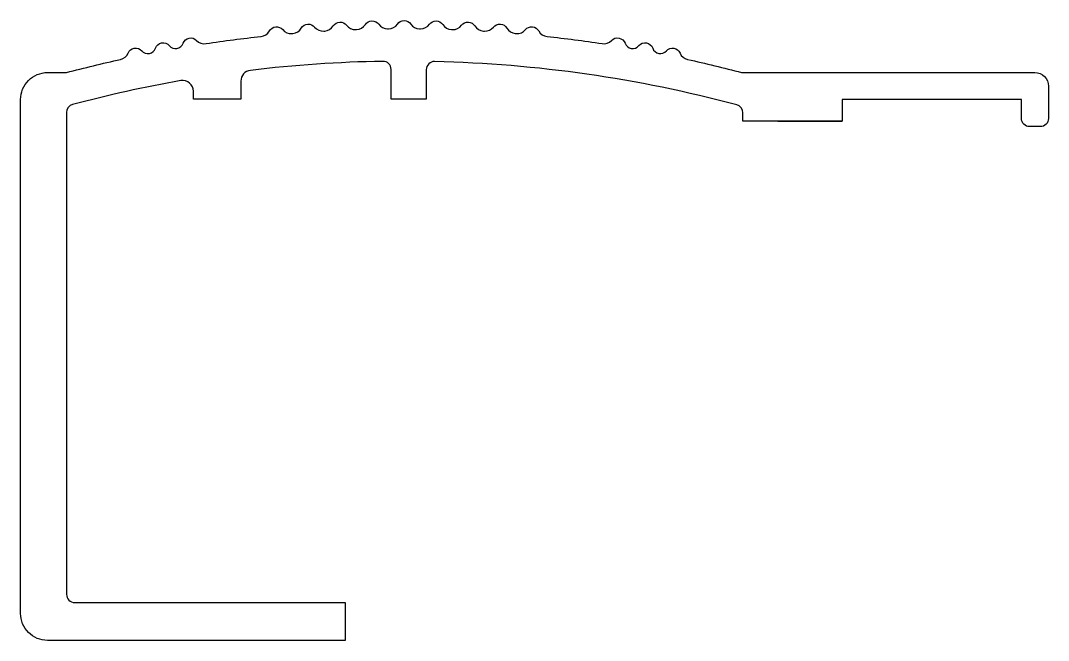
# Model space of a CAD drawing. Extents: x 380.9 to 418.9, y -55.5 to -32.6.
import ezdxf

# ---------------------------------------------------------------- set-up
doc = ezdxf.new("R2010")
doc.units = 0
doc.layers.get('0').update_dxf_attribs({"linetype": 'CONTINUOUS'})

msp = doc.modelspace()

# ---------------------------------------------------------------- linework, layer by layer
at = {"color": 0}
msp.add_lwpolyline([(400.031, -32.963, 0.243845), (400.338, -33.166, -0.010496), (402.373, -33.431, 0.243845), (402.721, -33.313, -0.553113), (403.219, -33.416, 0.573828), (403.729, -33.505, -0.580894), (404.242, -33.6, 0.573828), (404.75, -33.699, -0.553113), (405.252, -33.782, 0.243845), (405.535, -34.017, -0.010496), (407.529, -34.499), (418.373, -34.499, -0.414214), (418.873, -34.999), (418.873, -36.199, -0.414214), (418.573, -36.499), (418.173, -36.499, -0.414214), (417.873, -36.199), (417.873, -35.499), (411.253, -35.499), (411.253, -36.299), (408.873, -36.299), (411.253, -36.299), (407.573, -36.299), (407.573, -35.983, 0.339705), (407.35, -35.693, 0.059375), (396.18, -34.093, 0.421166), (395.873, -34.393), (395.873, -35.479), (394.573, -35.479), (394.573, -34.386, 0.419033), (394.268, -34.086, 0.02576), (389.37, -34.419, 0.379647), (389.017, -34.817), (389.017, -35.479), (387.267, -35.479), (387.267, -35.193, 0.466135), (386.798, -34.799, 0.021499), (382.796, -35.682, 0.339971), (382.573, -35.972), (382.573, -53.779, 0.414214), (382.873, -54.079), (392.876, -54.079), (392.876, -55.479), (381.873, -55.479, -0.414214), (380.873, -54.479), (380.873, -35.499, -0.414214), (381.873, -34.499), (382.573, -34.499, -0.010496), (384.568, -34.017, 0.243845), (384.85, -33.782, -0.553113), (385.352, -33.699, 0.573828), (385.86, -33.6, -0.580894), (386.373, -33.505, 0.573828), (386.883, -33.416, -0.553113), (387.381, -33.313, 0.243845), (387.729, -33.431, -0.010496), (389.764, -33.166, 0.243845), (390.071, -32.963, -0.52597), (390.563, -32.915, 0.243845), (390.903, -33.056, -0.000189), (390.94, -33.053, 0.243845), (391.252, -32.857, -0.52597), (391.745, -32.821, 0.243845), (392.081, -32.97, -0.000189), (392.118, -32.968, 0.243845), (392.434, -32.779, -0.52597), (392.928, -32.755, 0.243845), (393.261, -32.913, -0.000189), (393.298, -32.911, 0.243845), (393.619, -32.73, -0.52597), (394.113, -32.718, 0.243845), (394.442, -32.884, -0.000189), (394.479, -32.883, 0.243845), (394.804, -32.71, -0.52597), (395.298, -32.71, 0.243845), (395.623, -32.883, -0.000189), (395.66, -32.884, 0.243845), (395.989, -32.718, -0.52597), (396.483, -32.73, 0.243845), (396.804, -32.911, -0.000189), (396.841, -32.913, 0.243845), (397.174, -32.755, -0.52597), (397.668, -32.779, 0.243845), (397.984, -32.968, -0.000189), (398.021, -32.97, 0.243845), (398.358, -32.821, -0.52597), (398.851, -32.857, 0.243845), (399.162, -33.053, -0.000189), (399.199, -33.056, 0.243845), (399.539, -32.915, -0.52597)], format="xyb", close=True, dxfattribs=at)

doc.saveas('drawing.dxf')
